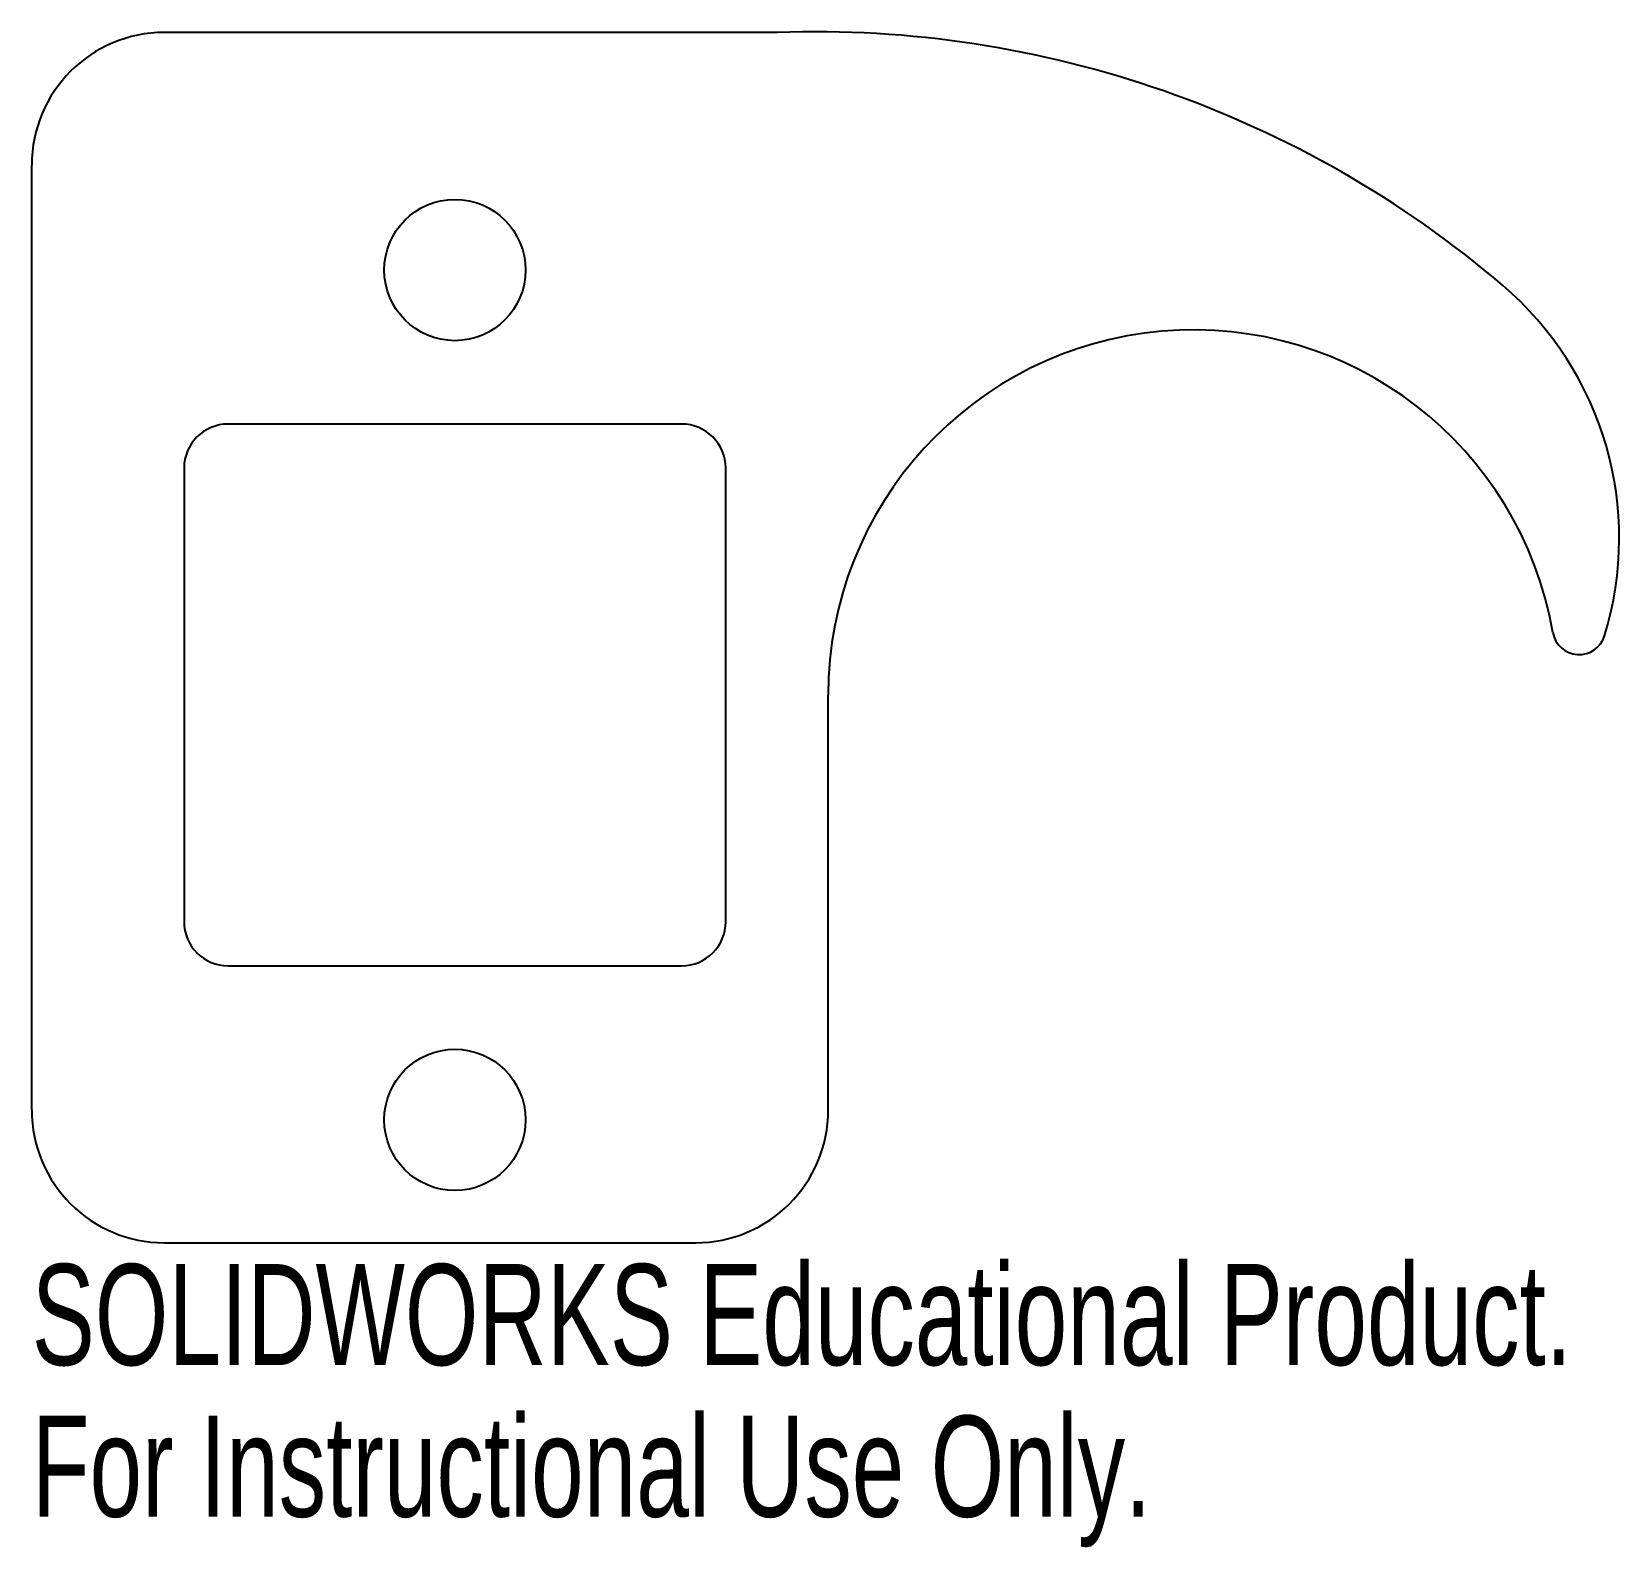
# Model space of a CAD drawing. Header units: inches. Extents: x 0 to 2.99, y -0.82 to 2.03.
import ezdxf

# ---------------------------------------------------------------- set-up
doc = ezdxf.new("R2010")
doc.units = ezdxf.units.IN
doc.header["$MEASUREMENT"] = 0
doc.styles.add('SLDTEXTSTYLE0', font='TXT', dxfattribs={"width": 0.7})

msp = doc.modelspace()

# ---------------------------------------------------------------- linework, layer by layer
at = {"color": 7, "linetype": 'Continuous', "lineweight": 25}
for p, q in [((1.4046, 2.0287), (0.25, 2.0287)), ((0, 0), (0, 1.7787)), ((1.2239, 1.2913), (0.3699, 1.2913)), ((0.2869, 1.2083), (0.2869, 0.3543)), ((1.3069, 0.3543), (1.3069, 1.2083)), ((1.5, 0), (1.5, 0.7812)), ((0.3699, 0.2712), (1.2239, 0.2712)), ((0.25, -0.25), (1.25, -0.25))]:
    msp.add_line(p, q, dxfattribs=at)
for centre in [(0.7969, 1.5813), (0.7969, -0.0187)]:
    msp.add_circle(centre, 0.133, dxfattribs=at)
for centre, radius, start, end in [((0.25, 1.7787), 0.25, 90, 180), ((1.4734, 0.0299), 2, 49.5888, 91.9705), ((2.3647, 1.0768), 0.625, 342.8454, 49.5888), ((2.1875, 0.7812), 0.6875, 9.8369, 180), ((0.3699, 1.2083), 0.083, 90, 180), ((1.2239, 1.2083), 0.083, 0, 90), ((2.9142, 0.9072), 0.05, 189.8369, 342.8454), ((0.3699, 0.3543), 0.083, 180, 270), ((1.2239, 0.3543), 0.083, 270, 0), ((0.25, 0), 0.25, 180, 270), ((1.25, 0), 0.25, 270, 0)]:
    msp.add_arc(centre, radius, start, end, dxfattribs=at)

# ---------------------------------------------------------------- texts
at = {"color": 7, "linetype": 'Continuous', "char_height": 0.1903, "attachment_point": 1, "style": 'SLDTEXTSTYLE0'}
for s, insert in [('SOLIDWORKS Educational Product.', (0, -0.2901)), ('For Instructional Use Only.', (0, -0.5756))]:
    msp.add_mtext(s, dxfattribs=dict(at, insert=insert))

doc.saveas('drawing.dxf')
